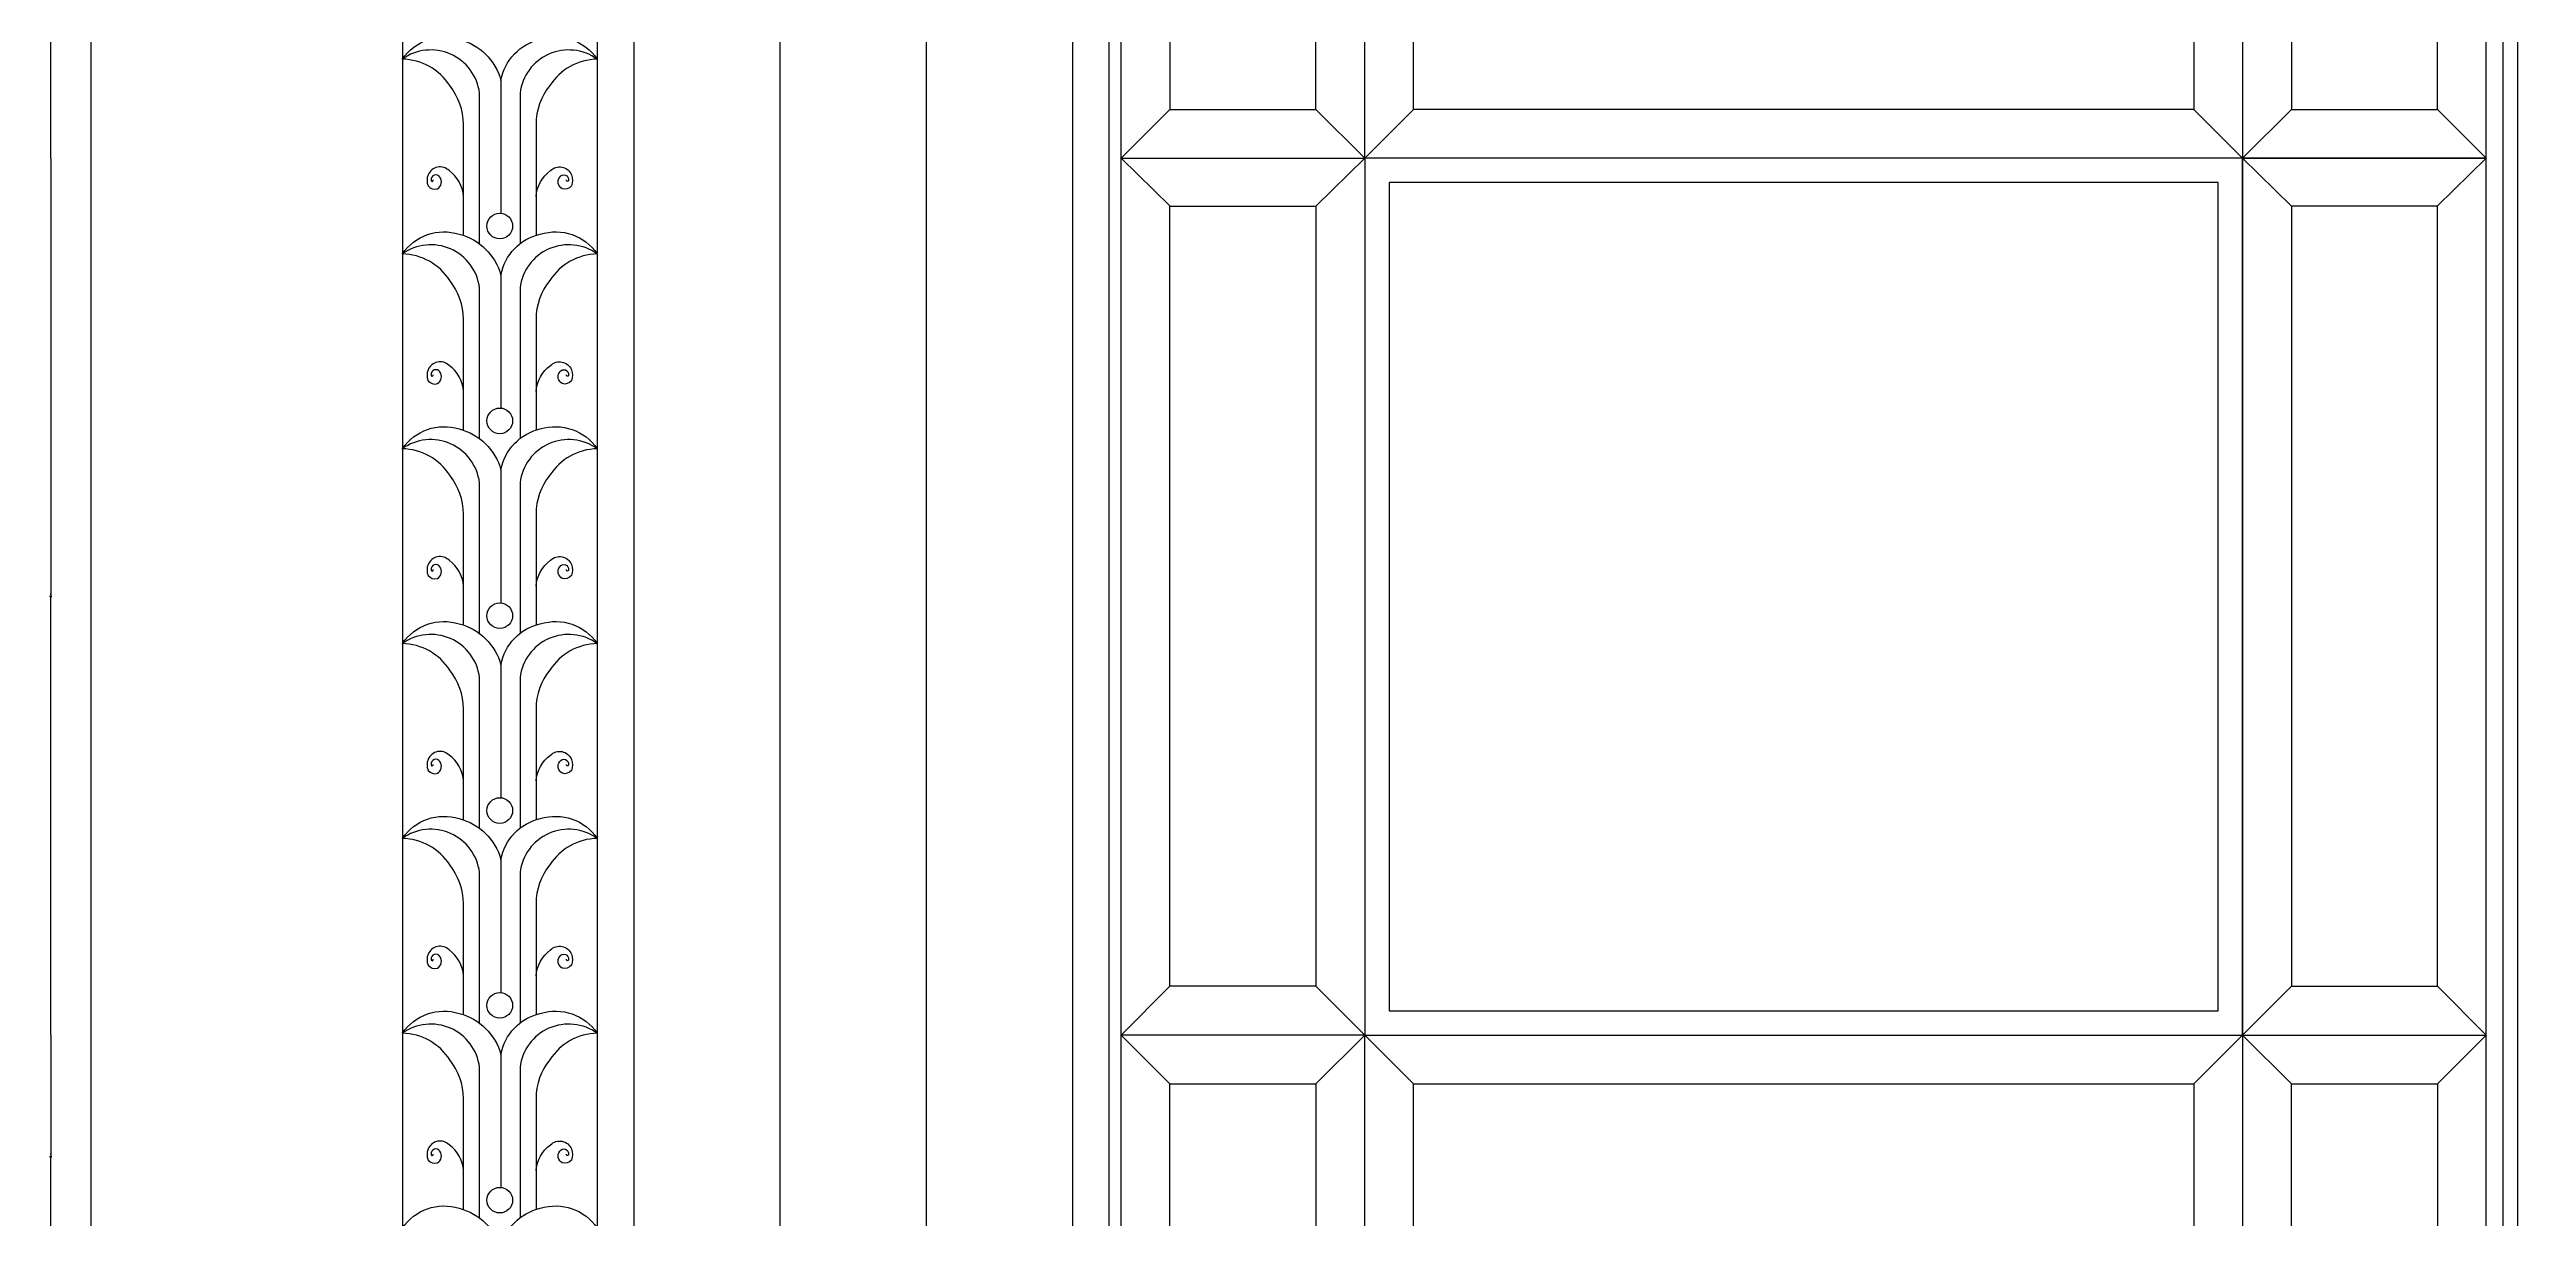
# Model space of a CAD drawing. Header units: metres. Extents: x 98 to 4434, y 156 to 5899.
# Drawn here: x 341 to 1358, y 2964 to 3444 of the extents above; entities that cross this region are included whole.
import ezdxf

# ---------------------------------------------------------------- set-up
doc = ezdxf.new("R2010")
doc.units = ezdxf.units.M
for name, color, linetype in [('3', 3, 'Continuous'), ('4', 4, 'Continuous'), ('7', 7, 'Continuous'), ('BH', 3, 'Continuous'), ('DIM', 3, 'Continuous')]:
    doc.layers.add(name, color=color, linetype=linetype)
doc.dimstyles.get("Standard").update_dxf_attribs({"dimtxt": 2.5, "dimasz": 2.5, "dimexe": 1.25, "dimexo": 0.625, "dimtad": 1, "dimcen": 2.5, "dimazin": 3, "dimtfac": 1, "dimtmove": 0, "dimatfit": 3})

# ---------------------------------------------------------------- blocks, each defined once
blk = doc.blocks.new('*D5')
for p, q in [((341.63, 3039.21), (341.63, 2989.21)), ((341.38, 2989.21), (341.13, 2989.21)), ((341.63, 2939.21), (341.63, 2989.21)), ((341.63, 2989.21), (341.63, 2989.21)), ((341.88, 2989.21), (342.13, 2989.21))]:
    blk.add_line(p, q)
at = {"layer": 'Defpoints'}
for p in [(341.63, 3039.21), (341.63, 2989.21), (341.63, 2939.21)]:
    blk.add_point(p, dxfattribs=at)
at = {"layer": 'DIM', "insert": (341.63, 2990.335), "char_height": 1, "attachment_point": 5}
blk.add_mtext('0', dxfattribs=at)
blk = doc.blocks.new('*D6')
for p, q in [((358.21, 5514.21), (358.21, 3876.86)), ((357.96, 3876.86), (357.71, 3876.86)), ((358.21, 2239.51), (358.21, 3876.86)), ((358.21, 3876.86), (358.21, 3876.86)), ((358.46, 3876.86), (358.71, 3876.86))]:
    blk.add_line(p, q)
at = {"layer": 'Defpoints'}
for p in [(358.21, 5514.21), (358.21, 3876.86), (358.21, 2239.51)]:
    blk.add_point(p, dxfattribs=at)
at = {"layer": 'DIM', "insert": (358.21, 3877.985), "char_height": 1, "attachment_point": 5}
blk.add_mtext('0', dxfattribs=at)
blk = doc.blocks.new('*D33')
for p, q in [((341.63, 3399.21), (341.63, 3219.21)), ((341.38, 3219.21), (341.13, 3219.21)), ((341.63, 3039.21), (341.63, 3219.21)), ((341.63, 3219.21), (341.63, 3219.21)), ((341.88, 3219.21), (342.13, 3219.21))]:
    blk.add_line(p, q)
at = {"layer": 'Defpoints'}
for p in [(341.63, 3399.21), (341.63, 3219.21), (341.63, 3039.21)]:
    blk.add_point(p, dxfattribs=at)
at = {"layer": 'DIM', "insert": (341.63, 3220.335), "char_height": 1, "attachment_point": 5}
blk.add_mtext('0', dxfattribs=at)
blk = doc.blocks.new('*D34')
for p, q in [((341.63, 3499.21), (341.63, 3449.21)), ((341.38, 3449.21), (341.13, 3449.21)), ((341.63, 3399.21), (341.63, 3449.21)), ((341.63, 3449.21), (341.63, 3449.21)), ((341.88, 3449.21), (342.13, 3449.21))]:
    blk.add_line(p, q)
at = {"layer": 'Defpoints'}
for p in [(341.63, 3499.21), (341.63, 3449.21), (341.63, 3399.21)]:
    blk.add_point(p, dxfattribs=at)
at = {"layer": 'DIM', "insert": (341.63, 3450.335), "char_height": 1, "attachment_point": 5}
blk.add_mtext('0', dxfattribs=at)

msp = doc.modelspace()

# ---------------------------------------------------------------- hatches: boundary and pattern name
at = {"layer": 'BH'}
h = msp.add_hatch(dxfattribs=at)
h.set_pattern_fill('AR-RROOF', scale=300)
h.paths.add_polyline_path([(1231.33, 4309.21), (890.96, 4309.21), (890.96, 3969.21), (1231.33, 3969.21)])
h.paths.add_polyline_path([(1231.33, 3509.21), (1231.33, 3849.21), (890.96, 3849.21), (890.96, 3509.21)])
h.paths.add_polyline_path([(1491, 3509.21), (1662.42, 3509.21), (1662.42, 3849.21), (1491, 3849.21)])
h.paths.add_polyline_path([(1491, 3149.2, 0.19), (1566.42, 3149.86, -1.06), (1567.62, 3147.9, -0.24), (1491, 3142.41), (1491, 3049.21), (1662.42, 3049.21), (1662.42, 3389.21), (1491, 3389.21)])
h.paths.add_polyline_path([(1831.36, 3389.21), (1662.42, 3389.21), (1662.42, 3049.21), (1831.36, 3049.21)])
h.paths.add_polyline_path([(1831.36, 3849.21), (1662.42, 3849.21), (1662.42, 3509.21), (1831.36, 3509.21)])
h.paths.add_polyline_path([(1662.42, 3969.21), (1831.36, 3969.21), (1831.36, 4309.21), (1662.42, 4309.21)])
h.paths.add_polyline_path([(1662.42, 4309.21), (1491, 4309.21), (1491, 3969.21), (1662.42, 3969.21)])
h.paths.add_polyline_path([(1231.33, 3049.21), (1231.33, 3389.21), (890.96, 3389.21), (890.96, 3049.21)])
h.paths.add_polyline_path([(1231.33, 2820.94), (1231.33, 2929.21), (890.96, 2929.21), (890.96, 2820.94)])
h.paths.add_polyline_path([(1231.33, 2589.21), (1231.33, 2820.94), (890.96, 2820.94), (890.96, 2589.21)])
h.paths.add_polyline_path([(1662.42, 2820.94), (1491, 2820.94), (1491, 2589.21), (1662.42, 2589.21)])
h.paths.add_polyline_path([(1491, 2929.21), (1491, 2820.94), (1662.42, 2820.94), (1662.42, 2929.21)])
h.paths.add_polyline_path([(1831.36, 2820.94), (1831.36, 2929.21), (1662.42, 2929.21), (1662.42, 2820.94)])
h.paths.add_polyline_path([(1662.42, 2820.94), (1662.42, 2589.21), (1831.36, 2589.21), (1831.36, 2820.94)])

# ---------------------------------------------------------------- linework, layer by layer
at = {"layer": '3'}
for p, q in [((1348.33, 2464.21), (1348.33, 4424.21)), ((1354.33, 2464.21), (1354.33, 4424.21)), ((526.4, 3431.22), (526.4, 3376.63)), ((800.96, 3419.21), (780.96, 3399.21)), ((860.96, 3419.21), (880.96, 3399.21)), ((900.96, 3419.21), (880.96, 3399.21)), ((1221.33, 3419.21), (1241.33, 3399.21)), ((1261.33, 3419.21), (1241.33, 3399.21)), ((1321.33, 3419.21), (1341.33, 3399.21)), ((801.07, 3379.53), (780.96, 3399.21)), ((860.86, 3379.53), (880.96, 3399.21)), ((1261.44, 3379.53), (1241.33, 3399.21)), ((1321.22, 3379.53), (1341.33, 3399.21)), ((526.4, 3351.22), (526.4, 3296.63)), ((526.4, 3271.22), (526.4, 3216.63)), ((526.4, 3191.22), (526.4, 3136.63)), ((526.4, 3111.22), (526.4, 3056.63)), ((800.96, 3059.21), (780.96, 3039.21)), ((860.96, 3059.21), (880.96, 3039.21)), ((1261.33, 3059.21), (1241.33, 3039.21)), ((1321.33, 3059.21), (1341.33, 3039.21)), ((526.4, 3031.22), (526.4, 2976.63)), ((800.96, 3019.21), (780.96, 3039.21)), ((860.96, 3019.21), (880.96, 3039.21)), ((900.96, 3019.21), (880.96, 3039.21)), ((1221.33, 3019.21), (1241.33, 3039.21)), ((1261.33, 3019.21), (1241.33, 3039.21)), ((1321.33, 3019.21), (1341.33, 3039.21))]:
    msp.add_line(p, q, dxfattribs=at)
msp.add_lwpolyline([(1341.33, 4424.21), (775.96, 4424.21), (775.96, 2239.51)], dxfattribs=at)
for points in [[(800.96, 3419.21), (860.96, 3419.21), (860.96, 3479.21), (800.96, 3479.21)], [(1221.33, 3419.21), (900.96, 3419.21), (900.96, 3479.21), (1221.33, 3479.21)], [(1261.33, 3419.21), (1321.33, 3419.21), (1321.33, 3479.21), (1261.33, 3479.21)], [(860.96, 3059.21), (800.96, 3059.21), (800.96, 3379.53), (860.96, 3379.53)], [(1261.33, 3059.21), (1321.33, 3059.21), (1321.33, 3379.53), (1261.33, 3379.53)], [(860.96, 2959.21), (800.96, 2959.21), (800.96, 3019.21), (860.96, 3019.21)], [(1221.33, 2959.21), (900.96, 2959.21), (900.96, 3019.21), (1221.33, 3019.21)], [(1321.33, 2959.21), (1261.33, 2959.21), (1261.33, 3019.21), (1321.33, 3019.21)]]:
    msp.add_lwpolyline(points, close=True, dxfattribs=at)
for points in [[(511.05, 3367.53), (511.05, 3413.13, 0.17), (505.42, 3429.04, 0.25), (485.92, 3439.93, -0.33), (509.32, 3448.06, -0.27), (526.4, 3431.22, -0.3), (542.57, 3448.06, -0.33), (565.96, 3439.93, 0.25), (546.46, 3429.04, 0.17), (540.83, 3413.13), (540.83, 3367.59)], [(517.62, 3364.06), (517.62, 3425.99, 0.57), (485.92, 3439.93)], [(565.96, 3439.93, 0.57), (534.26, 3425.99), (534.26, 3364.18)], [(511.05, 3383.52, 0.22), (505.14, 3394.16, 0.53), (496.54, 3392.41, 0.2), (496.54, 3387.89, 0.32), (500.32, 3386.69, 0.46), (501.33, 3391.49, 0.81), (497.73, 3390.2, 1.21), (498.6, 3390.32)], [(540.83, 3383.52, -0.22), (546.75, 3394.16, -0.53), (555.35, 3392.41, -0.2), (555.35, 3387.89, -0.32), (551.57, 3386.69, -0.46), (550.56, 3391.49, -0.81), (554.15, 3390.2, -1.21), (553.29, 3390.32)], [(511.05, 3287.53), (511.05, 3333.13, 0.17), (505.42, 3349.04, 0.25), (485.92, 3359.93, -0.33), (509.32, 3368.06, -0.27), (526.4, 3351.22, -0.3), (542.57, 3368.06, -0.33), (565.96, 3359.93, 0.25), (546.46, 3349.04, 0.17), (540.83, 3333.13), (540.83, 3287.59)], [(517.62, 3284.06), (517.62, 3345.99, 0.57), (485.92, 3359.93)], [(565.96, 3359.93, 0.57), (534.26, 3345.99), (534.26, 3284.18)], [(511.05, 3303.52, 0.22), (505.14, 3314.16, 0.53), (496.54, 3312.41, 0.2), (496.54, 3307.89, 0.32), (500.32, 3306.69, 0.46), (501.33, 3311.49, 0.81), (497.73, 3310.2, 1.21), (498.6, 3310.32)], [(540.83, 3303.52, -0.22), (546.75, 3314.16, -0.53), (555.35, 3312.41, -0.2), (555.35, 3307.89, -0.32), (551.57, 3306.69, -0.46), (550.56, 3311.49, -0.81), (554.15, 3310.2, -1.21), (553.29, 3310.32)], [(511.05, 3207.53), (511.05, 3253.13, 0.17), (505.42, 3269.04, 0.25), (485.92, 3279.93, -0.33), (509.32, 3288.06, -0.27), (526.4, 3271.22, -0.3), (542.57, 3288.06, -0.33), (565.96, 3279.93, 0.25), (546.46, 3269.04, 0.17), (540.83, 3253.13), (540.83, 3207.59)], [(517.62, 3204.06), (517.62, 3265.99, 0.57), (485.92, 3279.93)], [(565.96, 3279.93, 0.57), (534.26, 3265.99), (534.26, 3204.18)], [(511.05, 3223.52, 0.22), (505.14, 3234.16, 0.53), (496.54, 3232.41, 0.2), (496.54, 3227.89, 0.32), (500.32, 3226.69, 0.46), (501.33, 3231.49, 0.81), (497.73, 3230.2, 1.21), (498.6, 3230.32)], [(540.83, 3223.52, -0.22), (546.75, 3234.16, -0.53), (555.35, 3232.41, -0.2), (555.35, 3227.89, -0.32), (551.57, 3226.69, -0.46), (550.56, 3231.49, -0.81), (554.15, 3230.2, -1.21), (553.29, 3230.32)], [(511.05, 3127.53), (511.05, 3173.13, 0.17), (505.42, 3189.04, 0.25), (485.92, 3199.93, -0.33), (509.32, 3208.06, -0.27), (526.4, 3191.22, -0.3), (542.57, 3208.06, -0.33), (565.96, 3199.93, 0.25), (546.46, 3189.04, 0.17), (540.83, 3173.13), (540.83, 3127.59)], [(517.62, 3124.06), (517.62, 3185.99, 0.57), (485.92, 3199.93)], [(565.96, 3199.93, 0.57), (534.26, 3185.99), (534.26, 3124.18)], [(511.05, 3143.52, 0.22), (505.14, 3154.16, 0.53), (496.54, 3152.41, 0.2), (496.54, 3147.89, 0.32), (500.32, 3146.69, 0.46), (501.33, 3151.49, 0.81), (497.73, 3150.2, 1.21), (498.6, 3150.32)], [(540.83, 3143.52, -0.22), (546.75, 3154.16, -0.53), (555.35, 3152.41, -0.2), (555.35, 3147.89, -0.32), (551.57, 3146.69, -0.46), (550.56, 3151.49, -0.81), (554.15, 3150.2, -1.21), (553.29, 3150.32)], [(511.05, 3047.53), (511.05, 3093.13, 0.17), (505.42, 3109.04, 0.25), (485.92, 3119.93, -0.33), (509.32, 3128.06, -0.27), (526.4, 3111.22, -0.3), (542.57, 3128.06, -0.33), (565.96, 3119.93, 0.25), (546.46, 3109.04, 0.17), (540.83, 3093.13), (540.83, 3047.59)], [(517.62, 3044.06), (517.62, 3105.99, 0.57), (485.92, 3119.93)], [(565.96, 3119.93, 0.57), (534.26, 3105.99), (534.26, 3044.18)], [(511.05, 3063.52, 0.22), (505.14, 3074.16, 0.53), (496.54, 3072.41, 0.2), (496.54, 3067.89, 0.32), (500.32, 3066.69, 0.46), (501.33, 3071.49, 0.81), (497.73, 3070.2, 1.21), (498.6, 3070.32)], [(540.83, 3063.52, -0.22), (546.75, 3074.16, -0.53), (555.35, 3072.41, -0.2), (555.35, 3067.89, -0.32), (551.57, 3066.69, -0.46), (550.56, 3071.49, -0.81), (554.15, 3070.2, -1.21), (553.29, 3070.32)], [(511.05, 2967.53), (511.05, 3013.13, 0.17), (505.42, 3029.04, 0.25), (485.92, 3039.93, -0.33), (509.32, 3048.06, -0.27), (526.4, 3031.22, -0.3), (542.57, 3048.06, -0.33), (565.96, 3039.93, 0.25), (546.46, 3029.04, 0.17), (540.83, 3013.13), (540.83, 2967.59)], [(517.62, 2964.06), (517.62, 3025.99, 0.57), (485.92, 3039.93)], [(565.96, 3039.93, 0.57), (534.26, 3025.99), (534.26, 2964.18)], [(511.05, 2983.52, 0.22), (505.14, 2994.16, 0.53), (496.54, 2992.41, 0.2), (496.54, 2987.89, 0.32), (500.32, 2986.69, 0.46), (501.33, 2991.49, 0.81), (497.73, 2990.2, 1.21), (498.6, 2990.32)], [(540.83, 2983.52, -0.22), (546.75, 2994.16, -0.53), (555.35, 2992.41, -0.2), (555.35, 2987.89, -0.32), (551.57, 2986.69, -0.46), (550.56, 2991.49, -0.81), (554.15, 2990.2, -1.21), (553.29, 2990.32)], [(511.05, 2887.53), (511.05, 2933.13, 0.17), (505.42, 2949.04, 0.25), (485.92, 2959.93, -0.33), (509.32, 2968.06, -0.27), (526.4, 2951.22, -0.3), (542.57, 2968.06, -0.33), (565.96, 2959.93, 0.25), (546.46, 2949.04, 0.17), (540.83, 2933.13), (540.83, 2887.59)]]:
    msp.add_lwpolyline(points, format="xyb", dxfattribs=at)
for centre in [(525.94, 3371.39), (525.94, 3291.39), (525.94, 3211.39), (525.94, 3131.39), (525.94, 3051.39), (525.94, 2971.39)]:
    msp.add_circle(centre, 5.26, dxfattribs=at)
at = {"layer": '4'}
msp.add_line((1341.33, 2239.51), (1341.33, 4439.21), dxfattribs=at)
for points in [[(2236.36, 2579.21), (2236.36, 4579.28, 1.07), (485.96, 4579.28), (485.96, 2579.21)], [(2141.36, 2579.21), (2141.36, 4582.51, 1.07), (580.96, 4582.51), (580.96, 2579.21)], [(2081.36, 2579.21), (2081.36, 4584.65, 1.08), (640.96, 4584.65), (640.96, 2579.21)], [(2021.36, 2579.21), (2021.36, 4586.88, 1.08), (700.96, 4586.88), (700.96, 2579.21)], [(1961.36, 2239.51), (1961.36, 4589.21, 1.08), (760.96, 4589.21), (760.96, 2239.51)]]:
    msp.add_lwpolyline(points, format="xyb", dxfattribs=at)
msp.add_lwpolyline([(1241.33, 3399.21), (880.96, 3399.21), (880.96, 3039.21), (1241.33, 3039.21)], close=True, dxfattribs=at)
at = {"layer": '7'}
msp.add_lwpolyline([(2156.36, 2579.21), (2156.36, 4581.99, 1.07), (565.96, 4581.99), (565.96, 2579.21)], format="xyb", dxfattribs=at)
msp.add_lwpolyline([(780.96, 2239.51), (780.96, 4419.21), (1341.33, 4419.21)], dxfattribs=at)
for points in [[(1241.33, 3399.21), (880.96, 3399.21), (880.96, 3499.21), (1241.33, 3499.21)], [(1241.33, 3399.21), (1341.33, 3399.21), (1341.33, 3499.21), (1241.33, 3499.21)], [(880.96, 3039.21), (780.96, 3039.21), (780.96, 3399.21), (880.96, 3399.21)], [(1241.33, 3039.21), (1341.33, 3039.21), (1341.33, 3399.21), (1241.33, 3399.21)], [(1231.33, 3389.21), (890.96, 3389.21), (890.96, 3049.21), (1231.33, 3049.21)], [(1241.33, 2939.21), (880.96, 2939.21), (880.96, 3039.21), (1241.33, 3039.21)]]:
    msp.add_lwpolyline(points, close=True, dxfattribs=at)

# ---------------------------------------------------------------- dimensions: what is measured, and where the dimension line sits
at = {"layer": 'DIM'}
for base, p1, p2, picture, middle in [((358.21, 3876.86), (358.21, 5514.21), (358.21, 2239.51), '*D6', (358.21, 3877.985)), ((341.63, 3449.21), (341.63, 3399.21), (341.63, 3499.21), '*D34', (341.63, 3450.335)), ((341.63, 3219.21), (341.63, 3039.21), (341.63, 3399.21), '*D33', (341.63, 3220.335)), ((341.63, 2989.21), (341.63, 2939.21), (341.63, 3039.21), '*D5', (341.63, 2990.335))]:
    dim = msp.add_linear_dim(base=base, p1=p1, p2=p2, dimstyle='Standard', dxfattribs=at)
    dim.commit()
    dim.dimension.update_dxf_attribs({"geometry": picture, "text_midpoint": middle})

doc.saveas('drawing.dxf')
